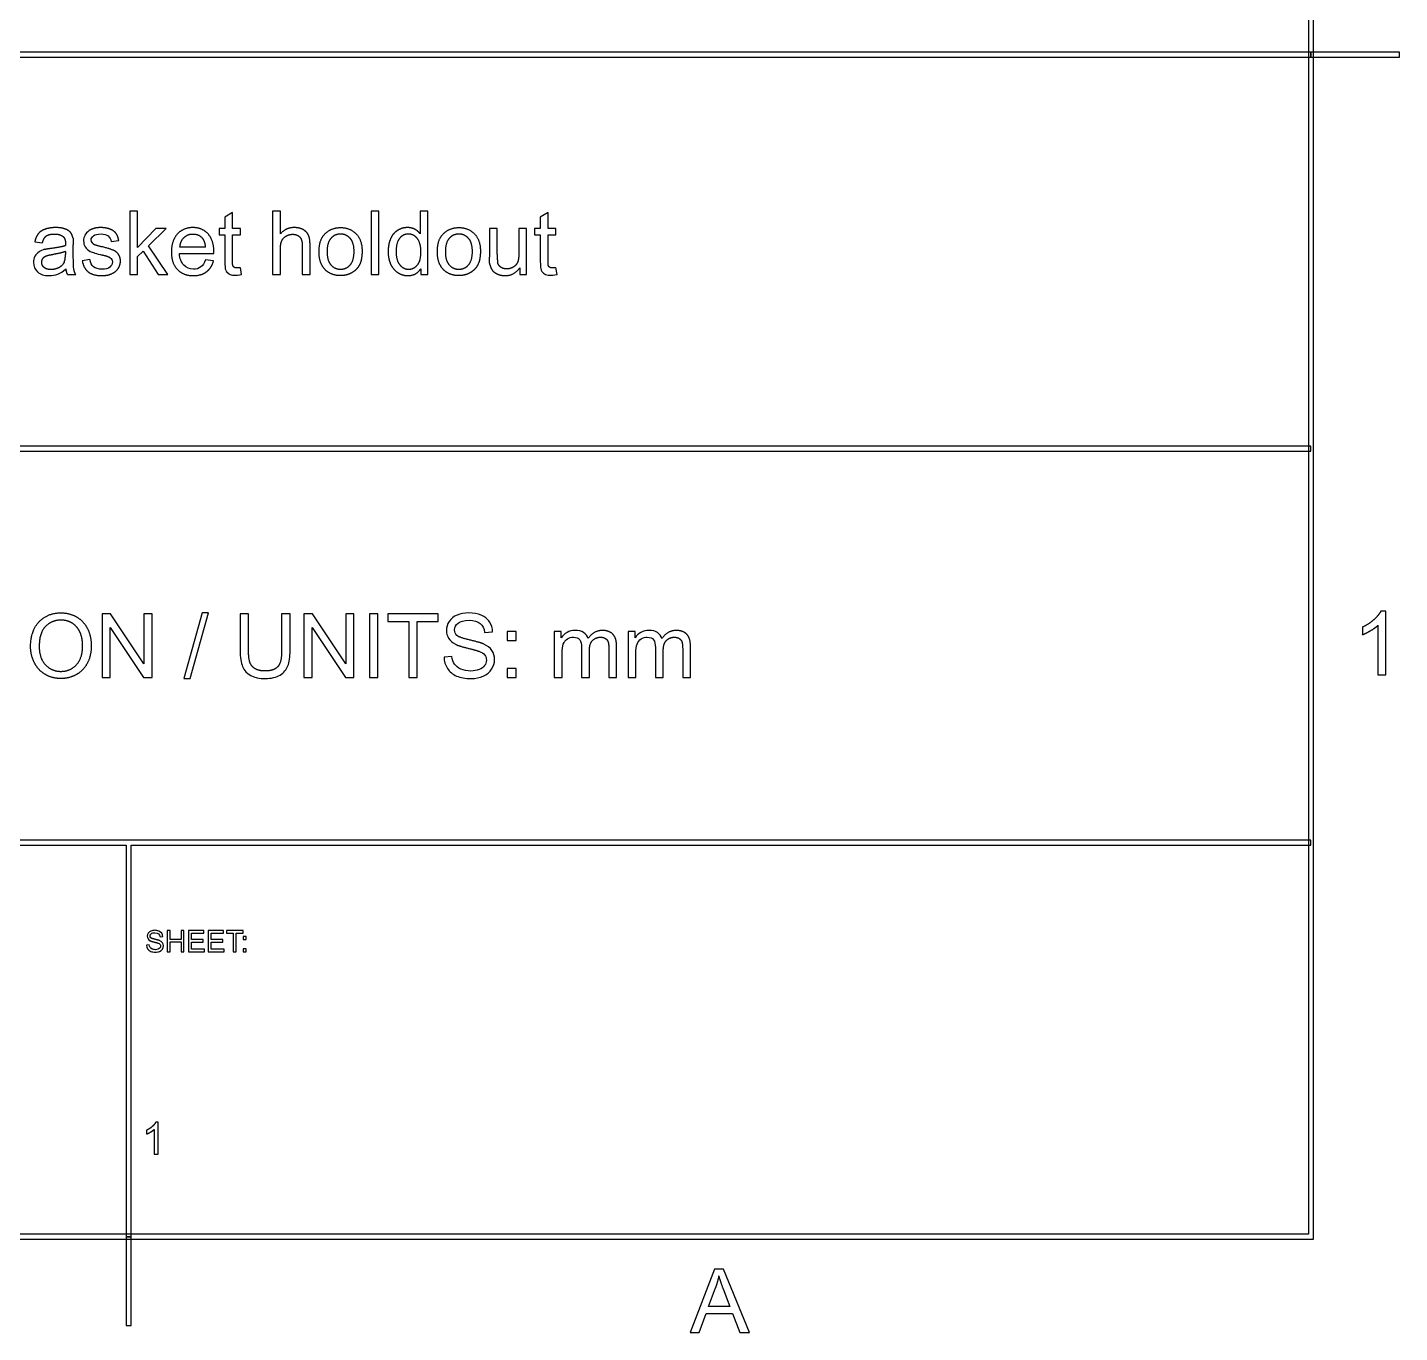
# Model space of a CAD drawing. Header units: millimetres. Extents: x -205 to 205, y -139 to 139.
# Drawn here: x 127.6 to 205, y -138.7 to -65.1 of the extents above; entities that cross this region are included whole.
import ezdxf

# ---------------------------------------------------------------- set-up
doc = ezdxf.new("R2010")
doc.units = ezdxf.units.MM
doc.layers.add('visible', color=7, linetype='Continuous', lineweight=30)

msp = doc.modelspace()

# ---------------------------------------------------------------- linework, layer by layer
at = {"layer": 'visible'}
for p, q in [((199.86, 133.193), (199.86, -133.193)), ((200.14, -133.473), (200.14, 133.473)), ((200, -66.527), (-0.14, -66.527)), ((205, -66.527), (200, -66.527)), ((200, -66.527), (200, -66.807)), ((200, -66.807), (200, -66.527)), ((205, -66.807), (205, -66.527)), ((66.807, -66.807), (200, -66.807)), ((200, -66.807), (205, -66.807)), ((133.389, -75.493), (133.389, -79.072)), ((133.829, -75.493), (133.389, -75.493)), ((133.829, -77.534), (133.829, -75.493)), ((139.185, -75.573), (138.748, -75.837)), ((139.185, -76.479), (139.185, -75.573)), ((141.446, -75.493), (141.446, -79.072)), ((141.885, -75.493), (141.446, -75.493)), ((141.885, -76.777), (141.885, -75.493)), ((146.998, -75.493), (146.998, -79.072)), ((147.437, -75.493), (146.998, -75.493)), ((147.437, -79.072), (147.437, -75.493)), ((149.771, -75.493), (149.771, -76.777)), ((150.208, -75.493), (149.771, -75.493)), ((150.208, -79.072), (150.208, -75.493)), ((156.978, -75.573), (156.541, -75.837)), ((156.978, -76.479), (156.978, -75.573)), ((134.869, -76.479), (133.829, -77.534)), ((134.446, -77.441), (135.438, -76.479)), ((135.438, -76.479), (134.869, -76.479)), ((138.426, -76.479), (138.426, -76.821)), ((138.748, -76.479), (138.426, -76.479)), ((138.748, -75.837), (138.748, -76.479)), ((139.627, -76.479), (139.185, -76.479)), ((139.627, -76.821), (139.627, -76.479)), ((153.67, -76.479), (153.67, -78.085)), ((154.11, -76.479), (153.67, -76.479)), ((154.11, -77.917), (154.11, -76.479)), ((155.333, -76.479), (155.333, -77.868)), ((155.772, -76.479), (155.333, -76.479)), ((155.772, -79.072), (155.772, -76.479)), ((156.219, -76.479), (156.219, -76.821)), ((156.541, -76.479), (156.219, -76.479)), ((156.541, -75.837), (156.541, -76.479)), ((157.42, -76.479), (156.978, -76.479)), ((157.42, -76.821), (157.42, -76.479)), ((128.033, -77.219), (128.463, -77.277)), ((132.337, -77.206), (132.767, -77.148)), ((138.426, -76.821), (138.748, -76.821)), ((138.748, -76.821), (138.748, -78.312)), ((139.185, -76.821), (139.627, -76.821)), ((139.185, -78.337), (139.185, -76.821)), ((156.219, -76.821), (156.541, -76.821)), ((156.541, -76.821), (156.541, -78.312)), ((156.978, -76.821), (157.42, -76.821)), ((156.978, -78.337), (156.978, -76.821)), ((129.761, -77.77), (129.761, -77.932)), ((130.206, -77.985), (130.206, -77.399)), ((133.829, -78.044), (134.139, -77.746)), ((133.829, -79.072), (133.829, -78.044)), ((134.139, -77.746), (134.996, -79.072)), ((135.538, -79.072), (134.446, -77.441)), ((136.194, -77.888), (138.128, -77.888)), ((137.667, -77.526), (136.219, -77.526)), ((141.885, -79.072), (141.885, -77.653)), ((143.118, -77.429), (143.118, -79.072)), ((143.558, -79.072), (143.558, -77.429)), ((131.146, -78.229), (130.711, -78.298)), ((138.116, -78.293), (137.662, -78.237)), ((139.691, -79.067), (139.627, -78.679)), ((149.8, -78.745), (149.8, -79.072)), ((155.379, -78.691), (155.379, -79.072)), ((157.484, -79.067), (157.42, -78.679)), ((129.886, -79.072), (130.345, -79.072)), ((133.389, -79.072), (133.829, -79.072)), ((134.996, -79.072), (135.538, -79.072)), ((141.446, -79.072), (141.885, -79.072)), ((143.118, -79.072), (143.558, -79.072)), ((146.998, -79.072), (147.437, -79.072)), ((149.8, -79.072), (150.208, -79.072)), ((155.379, -79.072), (155.772, -79.072)), ((200, -88.749), (66.807, -88.749)), ((200, -89.029), (200, -88.749)), ((66.807, -89.029), (200, -89.029)), ((131.824, -98.212), (131.824, -101.791)), ((132.31, -98.212), (131.824, -98.212)), ((134.19, -101.022), (132.31, -98.212)), ((134.19, -98.212), (134.19, -101.022)), ((134.644, -98.212), (134.19, -98.212)), ((134.644, -101.791), (134.644, -98.212)), ((137.481, -98.151), (136.444, -101.852)), ((136.798, -101.852), (137.833, -98.151)), ((137.833, -98.151), (137.481, -98.151)), ((139.615, -98.212), (139.615, -100.28)), ((140.089, -98.212), (139.615, -98.212)), ((140.089, -100.277), (140.089, -98.212)), ((141.956, -98.212), (141.956, -100.277)), ((142.43, -98.212), (141.956, -98.212)), ((142.43, -100.28), (142.43, -98.212)), ((143.214, -98.212), (143.214, -101.791)), ((143.699, -98.212), (143.214, -98.212)), ((145.579, -101.022), (143.699, -98.212)), ((145.579, -98.212), (145.579, -101.022)), ((146.033, -98.212), (145.579, -98.212)), ((146.033, -101.791), (146.033, -98.212)), ((146.91, -98.212), (146.91, -101.791)), ((147.383, -98.212), (146.91, -98.212)), ((147.383, -101.791), (147.383, -98.212)), ((147.95, -98.212), (147.95, -98.634)), ((150.787, -98.212), (147.95, -98.212)), ((150.787, -98.634), (150.787, -98.212)), ((204.222, -98.058), (203.939, -98.058)), ((204.222, -101.652), (204.222, -98.058)), ((132.278, -98.978), (134.158, -101.791)), ((132.278, -101.791), (132.278, -98.978)), ((143.668, -98.978), (145.548, -101.791)), ((143.668, -101.791), (143.668, -98.978)), ((147.95, -98.634), (149.129, -98.634)), ((149.129, -98.634), (149.129, -101.791)), ((149.603, -98.634), (150.787, -98.634)), ((149.603, -101.791), (149.603, -98.634)), ((202.904, -98.956), (202.904, -99.381)), ((203.783, -98.851), (203.783, -101.652)), ((153.399, -99.254), (153.853, -99.22)), ((154.674, -99.198), (154.674, -99.698)), ((155.174, -99.198), (154.674, -99.198)), ((154.674, -99.698), (155.174, -99.698)), ((155.174, -99.698), (155.174, -99.198)), ((157.33, -99.198), (157.33, -101.791)), ((157.723, -99.198), (157.33, -99.198)), ((157.723, -99.562), (157.723, -99.198)), ((161.495, -99.198), (161.495, -101.791)), ((161.888, -99.198), (161.495, -99.198)), ((161.888, -99.562), (161.888, -99.198)), ((157.769, -101.791), (157.769, -100.446)), ((158.87, -100.106), (158.87, -101.791)), ((159.31, -101.791), (159.31, -100.284)), ((160.406, -100.157), (160.406, -101.791)), ((160.843, -101.791), (160.843, -100.011)), ((161.934, -101.791), (161.934, -100.446)), ((163.035, -100.106), (163.035, -101.791)), ((163.475, -101.791), (163.475, -100.284)), ((164.571, -100.157), (164.571, -101.791)), ((165.008, -101.791), (165.008, -100.011)), ((151.558, -100.602), (151.111, -100.641)), ((154.674, -101.29), (154.674, -101.791)), ((155.174, -101.29), (154.674, -101.29)), ((155.174, -101.791), (155.174, -101.29)), ((131.824, -101.791), (132.278, -101.791)), ((134.158, -101.791), (134.644, -101.791)), ((136.444, -101.852), (136.798, -101.852)), ((143.214, -101.791), (143.668, -101.791)), ((145.548, -101.791), (146.033, -101.791)), ((146.91, -101.791), (147.383, -101.791)), ((149.129, -101.791), (149.603, -101.791)), ((154.674, -101.791), (155.174, -101.791)), ((157.33, -101.791), (157.769, -101.791)), ((158.87, -101.791), (159.31, -101.791)), ((160.406, -101.791), (160.843, -101.791)), ((161.495, -101.791), (161.934, -101.791)), ((163.035, -101.791), (163.475, -101.791)), ((164.571, -101.791), (165.008, -101.791)), ((203.783, -101.652), (204.222, -101.652)), ((200, -110.971), (66.807, -110.971)), ((66.807, -111.251), (133.193, -111.251)), ((133.193, -111.251), (133.193, -133.333)), ((133.473, -133.333), (133.473, -111.251)), ((133.473, -111.251), (200, -111.251)), ((200, -111.251), (200, -110.971)), ((135.504, -116.07), (135.504, -117.263)), ((135.661, -116.07), (135.504, -116.07)), ((135.661, -116.56), (135.661, -116.07)), ((136.282, -116.07), (136.282, -116.56)), ((136.439, -116.07), (136.282, -116.07)), ((136.439, -117.263), (136.439, -116.07)), ((136.706, -116.07), (136.706, -117.263)), ((137.568, -116.07), (136.706, -116.07)), ((137.568, -116.211), (137.568, -116.07)), ((137.817, -116.07), (137.817, -117.263)), ((138.68, -116.07), (137.817, -116.07)), ((138.68, -116.211), (138.68, -116.07)), ((138.836, -116.07), (138.836, -116.211)), ((139.782, -116.07), (138.836, -116.07)), ((139.782, -116.211), (139.782, -116.07)), ((135.096, -116.418), (135.247, -116.406)), ((136.282, -116.56), (135.661, -116.56)), ((135.661, -116.701), (136.282, -116.701)), ((135.661, -117.263), (135.661, -116.701)), ((136.282, -116.701), (136.282, -117.263)), ((136.863, -116.211), (137.568, -116.211)), ((136.863, -116.576), (136.863, -116.211)), ((137.523, -116.576), (136.863, -116.576)), ((136.863, -116.716), (137.523, -116.716)), ((136.863, -117.122), (136.863, -116.716)), ((137.523, -116.716), (137.523, -116.576)), ((137.975, -116.211), (138.68, -116.211)), ((137.975, -116.576), (137.975, -116.211)), ((138.635, -116.576), (137.975, -116.576)), ((137.975, -116.716), (138.635, -116.716)), ((137.975, -117.122), (137.975, -116.716)), ((138.635, -116.716), (138.635, -116.576)), ((138.836, -116.211), (139.229, -116.211)), ((139.229, -116.211), (139.229, -117.263)), ((139.387, -116.211), (139.782, -116.211)), ((139.387, -117.263), (139.387, -116.211)), ((139.781, -116.399), (139.781, -116.566)), ((139.948, -116.399), (139.781, -116.399)), ((139.781, -116.566), (139.948, -116.566)), ((139.948, -116.566), (139.948, -116.399)), ((134.482, -116.867), (134.333, -116.88)), ((135.504, -117.263), (135.661, -117.263)), ((136.282, -117.263), (136.439, -117.263)), ((136.706, -117.263), (137.596, -117.263)), ((137.596, -117.122), (136.863, -117.122)), ((137.596, -117.263), (137.596, -117.122)), ((137.817, -117.263), (138.708, -117.263)), ((138.708, -117.122), (137.975, -117.122)), ((138.708, -117.263), (138.708, -117.122)), ((139.229, -117.263), (139.387, -117.263)), ((139.781, -117.096), (139.781, -117.263)), ((139.948, -117.096), (139.781, -117.096)), ((139.781, -117.263), (139.948, -117.263)), ((139.948, -117.263), (139.948, -117.096)), ((134.993, -126.879), (134.851, -126.879)), ((134.993, -128.676), (134.993, -126.879)), ((134.333, -127.329), (134.333, -127.541)), ((134.773, -127.276), (134.773, -128.676)), ((134.773, -128.676), (134.993, -128.676)), ((-200.14, -133.473), (200.14, -133.473)), ((199.86, -133.193), (-199.86, -133.193)), ((133.473, -133.333), (133.193, -133.333)), ((133.193, -133.333), (133.193, -138.333)), ((133.193, -133.333), (133.473, -133.333)), ((133.473, -138.333), (133.473, -133.333)), ((166.366, -135.156), (164.992, -138.735)), ((166.877, -135.156), (166.366, -135.156)), ((168.341, -138.735), (166.877, -135.156)), ((166.025, -137.265), (166.418, -136.215)), ((166.864, -136.274), (167.238, -137.265)), ((165.495, -138.735), (165.888, -137.651)), ((165.888, -137.651), (167.384, -137.651)), ((167.238, -137.265), (166.025, -137.265)), ((167.384, -137.651), (167.802, -138.735)), ((133.193, -138.333), (133.473, -138.333)), ((164.992, -138.735), (165.495, -138.735)), ((167.802, -138.735), (168.341, -138.735))]:
    msp.add_line(p, q, dxfattribs=at)
for points, degree, knots in [([(130.184, -76.994), (130.145, -76.813), (130.047, -76.695), (129.949, -76.577), (129.742, -76.498), (129.534, -76.42), (129.202, -76.42), (128.868, -76.42), (128.614, -76.512), (128.36, -76.603), (128.226, -76.773), (128.091, -76.943), (128.033, -77.219)], 2, [0, 0, 0, 1, 1, 2, 2, 3, 3, 4.007353, 4.007353, 5.014706, 5.014706, 6.022059, 6.022059, 6.022059]), ([(131.08, -76.601), (130.9, -76.729), (130.782, -76.939), (130.784, -77.167), (130.784, -77.294), (130.816, -77.41), (130.881, -77.515), (130.945, -77.62), (131.039, -77.703), (131.164, -77.762), (131.288, -77.821), (131.512, -77.892), (131.834, -77.973)], 3, [0, 0, 0, 0, 2, 2, 2, 3.098592, 3.098592, 3.098592, 4.197183, 4.197183, 4.197183, 5.295775, 5.295775, 5.295775, 5.295775]), ([(132.767, -77.148), (132.725, -76.896), (132.615, -76.746), (132.506, -76.596), (132.275, -76.508), (132.044, -76.42), (131.739, -76.42), (131.536, -76.42), (131.359, -76.473), (131.182, -76.525), (131.08, -76.601)], 2, [0, 0, 0, 1, 1, 2, 2, 3, 3, 3.664, 3.664, 4.328, 4.328, 4.328]), ([(138.128, -77.888), (138.131, -77.81), (138.131, -77.77), (138.131, -77.128), (137.801, -76.774), (137.471, -76.42), (136.951, -76.42), (136.414, -76.42), (136.077, -76.782), (135.74, -77.143), (135.74, -77.797), (135.74, -78.43), (136.074, -78.78), (136.407, -79.13), (136.976, -79.13), (137.427, -79.13), (137.718, -78.911), (138.008, -78.691), (138.116, -78.293)], 2, [0, 0, 0, 1, 1, 17.4375, 17.4375, 33.875, 33.875, 50.8527, 50.8527, 67.830399, 67.830399, 84.237952, 84.237952, 100.645505, 100.645505, 113.672961, 113.672961, 126.700417, 126.700417, 126.700417]), ([(143.558, -77.429), (143.558, -77.048), (143.466, -76.848), (143.375, -76.647), (143.162, -76.534), (142.95, -76.42), (142.662, -76.42), (142.193, -76.42), (141.885, -76.777)], 2, [0, 0, 0, 1, 1, 2, 2, 3, 3, 4.627119, 4.627119, 4.627119]), ([(144.464, -76.708), (144.063, -77.055), (144.063, -77.775), (144.063, -78.432), (144.399, -78.781), (144.735, -79.13), (145.279, -79.13), (145.618, -79.13), (145.905, -78.972), (146.192, -78.813), (146.342, -78.526), (146.492, -78.239), (146.492, -77.739), (146.492, -77.121), (146.153, -76.771), (145.814, -76.42), (145.279, -76.42), (144.798, -76.42), (144.464, -76.708)], 2, [0, 0, 0, 1, 1, 1.911864, 1.911864, 2.823729, 2.823729, 3.392111, 3.392111, 3.960493, 3.960493, 4.528874, 4.528874, 5.230341, 5.230341, 5.931807, 5.931807, 6.562807, 6.562807, 6.562807]), ([(149.771, -76.777), (149.656, -76.618), (149.473, -76.519), (149.29, -76.42), (149.056, -76.42), (148.736, -76.42), (148.477, -76.589), (148.218, -76.757), (148.089, -77.073), (147.96, -77.39), (147.96, -77.778), (147.96, -78.176), (148.102, -78.482), (148.245, -78.789), (148.505, -78.959), (148.765, -79.13), (149.075, -79.13), (149.554, -79.13), (149.8, -78.745)], 2, [0, 0, 0, 1, 1, 2, 2, 3.364583, 3.364583, 4.729167, 4.729167, 6.09375, 6.09375, 7.492662, 7.492662, 8.891575, 8.891575, 10.290487, 10.290487, 12.449439, 12.449439, 12.449439]), ([(151.136, -76.708), (150.736, -77.055), (150.736, -77.775), (150.736, -78.432), (151.071, -78.781), (151.407, -79.13), (151.951, -79.13), (152.291, -79.13), (152.578, -78.972), (152.864, -78.813), (153.015, -78.526), (153.165, -78.239), (153.165, -77.739), (153.165, -77.121), (152.825, -76.771), (152.486, -76.42), (151.951, -76.42), (151.47, -76.42), (151.136, -76.708)], 2, [0, 0, 0, 1, 1, 1.911864, 1.911864, 2.823729, 2.823729, 3.392111, 3.392111, 3.960493, 3.960493, 4.528874, 4.528874, 5.230341, 5.230341, 5.931807, 5.931807, 6.562807, 6.562807, 6.562807]), ([(128.463, -77.277), (128.533, -77.001), (128.681, -76.893), (128.829, -76.784), (129.139, -76.784), (129.471, -76.784), (129.639, -76.933)], 2, [0, 0, 0, 1, 1, 2, 2, 3.070866, 3.070866, 3.070866]), ([(129.639, -76.933), (129.764, -77.043), (129.764, -77.311), (129.764, -77.336), (129.761, -77.426)], 2, [0, 0, 0, 1, 1, 1.090909, 1.090909, 1.090909]), ([(131.263, -77.27), (131.227, -77.224), (131.209, -77.173), (131.209, -77.116), (131.209, -77.027), (131.252, -76.949), (131.339, -76.882), (131.425, -76.815), (131.569, -76.782), (131.771, -76.782), (132.113, -76.779), (132.298, -76.942), (132.337, -77.206)], 3, [0, 0, 0, 0, 1, 1, 1, 2.571429, 2.571429, 2.571429, 4.142857, 4.142857, 4.142857, 6.804147, 6.804147, 6.804147, 6.804147]), ([(136.219, -77.526), (136.241, -77.187), (136.447, -76.984), (136.653, -76.782), (136.956, -76.782), (137.291, -76.782), (137.501, -77.036)], 2, [0, 0, 0, 1, 1, 2, 2, 3.104839, 3.104839, 3.104839]), ([(141.885, -77.653), (141.885, -77.348), (141.959, -77.175), (142.032, -77.001), (142.204, -76.9), (142.376, -76.799), (142.571, -76.799), (142.833, -76.799), (142.976, -76.949), (143.118, -77.099), (143.118, -77.429)], 2, [0, 0, 0, 1, 1, 2, 2, 3, 3, 4.3375, 4.3375, 5.675, 5.675, 5.675]), ([(144.515, -77.775), (144.515, -77.277), (144.732, -77.031), (144.949, -76.784), (145.279, -76.784), (145.604, -76.784), (145.822, -77.032), (146.041, -77.28), (146.041, -77.761), (146.041, -78.271), (145.823, -78.52), (145.606, -78.769), (145.279, -78.769), (144.949, -78.769), (144.732, -78.521), (144.515, -78.273), (144.515, -77.775)], 2, [0, 0, 0, 1, 1, 2, 2, 2.985185, 2.985185, 3.97037, 3.97037, 5.015567, 5.015567, 6.060763, 6.060763, 7.11376, 7.11376, 8.166756, 8.166756, 8.166756]), ([(148.411, -77.778), (148.411, -77.263), (148.608, -77.023), (148.804, -76.784), (149.097, -76.784), (149.398, -76.784), (149.603, -77.033), (149.808, -77.282), (149.808, -77.814), (149.808, -78.298), (149.606, -78.533), (149.405, -78.769), (149.117, -78.769), (148.831, -78.769), (148.621, -78.522), (148.411, -78.276), (148.411, -77.778)], 2, [0, 0, 0, 1, 1, 2, 2, 3.025, 3.025, 4.05, 4.05, 4.980963, 4.980963, 5.911927, 5.911927, 6.835, 6.835, 7.758074, 7.758074, 7.758074]), ([(151.187, -77.775), (151.187, -77.277), (151.404, -77.031), (151.622, -76.784), (151.951, -76.784), (152.276, -76.784), (152.495, -77.032), (152.713, -77.28), (152.713, -77.761), (152.713, -78.271), (152.496, -78.52), (152.278, -78.769), (151.951, -78.769), (151.622, -78.769), (151.404, -78.521), (151.187, -78.273), (151.187, -77.775)], 2, [0, 0, 0, 1, 1, 2, 2, 2.985185, 2.985185, 3.97037, 3.97037, 5.015567, 5.015567, 6.060763, 6.060763, 7.11376, 7.11376, 8.166756, 8.166756, 8.166756]), ([(128.587, -77.644), (128.355, -77.71), (128.158, -77.829), (128.044, -78.04), (127.986, -78.145), (127.957, -78.261), (127.957, -78.388), (127.957, -78.605), (128.034, -78.782), (128.187, -78.922), (128.34, -79.061), (128.559, -79.13), (128.843, -79.13), (129.016, -79.13), (129.177, -79.102), (129.328, -79.045), (129.479, -78.988), (129.635, -78.89), (129.798, -78.752)], 3, [0, 0, 0, 0, 2, 2, 2, 3, 3, 3, 4.705128, 4.705128, 4.705128, 6.410256, 6.410256, 6.410256, 7.443077, 7.443077, 7.443077, 8.475897, 8.475897, 8.475897, 8.475897]), ([(129.691, -78.371), (129.598, -78.564), (129.4, -78.675), (129.202, -78.786), (128.948, -78.786), (128.692, -78.786), (128.559, -78.669), (128.426, -78.552), (128.426, -78.376), (128.426, -78.261), (128.487, -78.167), (128.548, -78.073), (128.66, -78.024), (128.773, -77.976), (129.044, -77.936)], 2, [0, 0, 0, 1, 1, 2, 2, 3.009615, 3.009615, 4.019231, 4.019231, 4.678285, 4.678285, 5.33734, 5.33734, 5.996394, 5.996394, 5.996394]), ([(130.345, -79.072), (130.262, -78.923), (130.234, -78.76), (130.206, -78.598), (130.206, -77.985)], 2, [0, 0, 0, 1, 1, 2, 2, 2]), ([(130.711, -78.298), (130.784, -78.71), (131.049, -78.92), (131.314, -79.13), (131.819, -79.13), (132.125, -79.13), (132.366, -79.024), (132.608, -78.918), (132.736, -78.724), (132.864, -78.53), (132.864, -78.31), (132.864, -78.085), (132.759, -77.934), (132.654, -77.783), (132.47, -77.703), (132.286, -77.624), (131.819, -77.499)], 2, [0, 0, 0, 1, 1, 2, 2, 2.603865, 2.603865, 3.207729, 3.207729, 3.811594, 3.811594, 4.428878, 4.428878, 5.046162, 5.046162, 5.663446, 5.663446, 5.663446]), ([(132.283, -78.122), (132.37, -78.179), (132.413, -78.257), (132.413, -78.356), (132.413, -78.467), (132.364, -78.564), (132.266, -78.646), (132.169, -78.728), (132.019, -78.769), (131.817, -78.769), (131.416, -78.771), (131.195, -78.576), (131.146, -78.229)], 3, [0, 0, 0, 0, 1, 1, 1, 2.114754, 2.114754, 2.114754, 3.229508, 3.229508, 3.229508, 5.441036, 5.441036, 5.441036, 5.441036]), ([(137.662, -78.237), (137.528, -78.61), (137.3, -78.766), (136.978, -78.769), (136.762, -78.769), (136.581, -78.693), (136.436, -78.542), (136.291, -78.391), (136.211, -78.172), (136.194, -77.888)], 3, [0, 0, 0, 0, 2, 2, 2, 3.343434, 3.343434, 3.343434, 4.686869, 4.686869, 4.686869, 4.686869]), ([(155.333, -77.868), (155.333, -78.2), (155.261, -78.375), (155.189, -78.549), (155.015, -78.651), (154.842, -78.752), (154.644, -78.752), (154.446, -78.752), (154.312, -78.653), (154.178, -78.554), (154.136, -78.381)], 2, [0, 0, 0, 1, 1, 2, 2, 3, 3, 4, 4, 5, 5, 5]), ([(138.748, -78.312), (138.748, -78.576), (138.766, -78.749), (138.802, -78.831), (138.838, -78.913), (138.9, -78.98), (138.987, -79.03), (139.129, -79.109), (139.365, -79.135), (139.691, -79.067)], 3, [0, 0, 0, 0, 1, 1, 1, 2, 2, 2, 3.612245, 3.612245, 3.612245, 3.612245]), ([(139.627, -78.679), (139.507, -78.696), (139.434, -78.696), (139.337, -78.696), (139.284, -78.664), (139.232, -78.632), (139.208, -78.579), (139.185, -78.525), (139.185, -78.337)], 2, [0, 0, 0, 1, 1, 2.333333, 2.333333, 3.666667, 3.666667, 5, 5, 5]), ([(153.697, -78.496), (153.736, -78.688), (153.832, -78.821), (153.929, -78.955), (154.128, -79.042), (154.327, -79.13), (154.556, -79.13), (155.076, -79.13), (155.379, -78.691)], 2, [0, 0, 0, 1, 1, 2, 2, 3, 3, 5.265957, 5.265957, 5.265957]), ([(156.541, -78.312), (156.541, -78.576), (156.559, -78.749), (156.595, -78.831), (156.631, -78.913), (156.693, -78.98), (156.78, -79.03), (156.922, -79.109), (157.158, -79.135), (157.484, -79.067)], 3, [0, 0, 0, 0, 1, 1, 1, 2, 2, 2, 3.612245, 3.612245, 3.612245, 3.612245]), ([(157.42, -78.679), (157.3, -78.696), (157.227, -78.696), (157.13, -78.696), (157.077, -78.664), (157.025, -78.632), (157.001, -78.579), (156.978, -78.525), (156.978, -78.337)], 2, [0, 0, 0, 1, 1, 2.333333, 2.333333, 3.666667, 3.666667, 5, 5, 5]), ([(127.796, -100.048), (127.796, -100.519), (128.001, -100.941), (128.206, -101.364), (128.604, -101.608), (129.002, -101.852), (129.507, -101.852), (129.974, -101.852), (130.377, -101.631), (130.779, -101.41), (130.999, -100.98), (131.219, -100.551), (131.219, -100.006), (131.219, -99.469), (131.01, -99.045), (130.801, -98.622), (130.403, -98.385), (130.006, -98.148), (129.51, -98.148), (128.753, -98.148), (128.275, -98.652), (127.796, -99.156), (127.796, -100.048)], 2, [0, 0, 0, 1, 1, 2, 2, 3, 3, 3.922705, 3.922705, 4.845411, 4.845411, 5.768116, 5.768116, 6.678408, 6.678408, 7.5887, 7.5887, 8.498993, 8.498993, 9.889094, 9.889094, 11.279196, 11.279196, 11.279196]), ([(153.853, -99.22), (153.845, -99.01), (153.786, -98.822), (153.677, -98.656), (153.568, -98.49), (153.413, -98.364), (153.21, -98.279), (153.007, -98.193), (152.773, -98.151), (152.508, -98.151), (152.267, -98.151), (152.048, -98.191), (151.851, -98.273), (151.654, -98.354), (151.505, -98.473), (151.402, -98.63), (151.299, -98.787), (151.248, -98.956), (151.248, -99.137), (151.249, -99.464), (151.414, -99.739), (151.756, -99.916)], 3, [0, 0, 0, 0, 1, 1, 1, 2, 2, 2, 3, 3, 3, 3.907975, 3.907975, 3.907975, 4.815951, 4.815951, 4.815951, 5.723926, 5.723926, 5.723926, 7.376278, 7.376278, 7.376278, 7.376278]), ([(203.939, -98.058), (203.824, -98.29), (203.549, -98.536), (203.273, -98.783), (202.904, -98.956)], 2, [0, 0, 0, 1, 1, 2, 2, 2]), ([(128.284, -100.055), (128.284, -99.247), (128.647, -98.901), (129.009, -98.556), (129.512, -98.556), (129.866, -98.556), (130.151, -98.735), (130.435, -98.915), (130.583, -99.241), (130.731, -99.567), (130.731, -100.004), (130.731, -100.695), (130.385, -101.071), (130.04, -101.447), (129.505, -101.447), (128.98, -101.447), (128.632, -101.074), (128.284, -100.702), (128.284, -100.055)], 2, [0, 0, 0, 1, 1, 2, 2, 2.703883, 2.703883, 3.407767, 3.407767, 4.11165, 4.11165, 5.224494, 5.224494, 6.337338, 6.337338, 7.429856, 7.429856, 8.522374, 8.522374, 8.522374]), ([(151.844, -99.423), (151.751, -99.34), (151.705, -99.234), (151.705, -99.105), (151.705, -98.957), (151.77, -98.831), (151.901, -98.726), (152.032, -98.621), (152.241, -98.568), (152.528, -98.568), (153.08, -98.567), (153.347, -98.802), (153.399, -99.254)], 3, [0, 0, 0, 0, 1, 1, 1, 2.151899, 2.151899, 2.151899, 3.303797, 3.303797, 3.303797, 5.515967, 5.515967, 5.515967, 5.515967]), ([(202.904, -99.381), (203.109, -99.305), (203.367, -99.154), (203.624, -99.003), (203.783, -98.851)], 2, [0, 0, 0, 1, 1, 2, 2, 2]), ([(153.35, -99.906), (153.135, -99.808), (152.558, -99.678), (151.981, -99.547), (151.844, -99.423)], 2, [0, 0, 0, 1, 1, 2, 2, 2]), ([(159.241, -99.594), (159.141, -99.31), (158.893, -99.137), (158.509, -99.139), (158.336, -99.139), (158.183, -99.178), (158.048, -99.255), (157.912, -99.333), (157.804, -99.435), (157.723, -99.562)], 3, [0, 0, 0, 0, 2, 2, 2, 2.898305, 2.898305, 2.898305, 3.79661, 3.79661, 3.79661, 3.79661]), ([(157.769, -100.446), (157.769, -100.21), (157.793, -100.029), (157.84, -99.904), (157.887, -99.778), (157.963, -99.683), (158.068, -99.618), (158.173, -99.553), (158.288, -99.52), (158.411, -99.52), (158.74, -99.52), (158.867, -99.716), (158.87, -100.106)], 3, [0, 0, 0, 0, 1, 1, 1, 2, 2, 2, 3, 3, 3, 5.631579, 5.631579, 5.631579, 5.631579]), ([(160.843, -100.011), (160.843, -99.567), (160.635, -99.353), (160.428, -99.139), (160.042, -99.139), (159.549, -99.139), (159.241, -99.594)], 2, [0, 0, 0, 1, 1, 2, 2, 3.278481, 3.278481, 3.278481]), ([(159.31, -100.284), (159.31, -99.884), (159.49, -99.702), (159.671, -99.52), (159.944, -99.52), (160.096, -99.52), (160.208, -99.591), (160.32, -99.662), (160.363, -99.778), (160.406, -99.894), (160.406, -100.157)], 2, [0, 0, 0, 1, 1, 2, 2, 2.553571, 2.553571, 3.107143, 3.107143, 3.660714, 3.660714, 3.660714]), ([(163.406, -99.594), (163.306, -99.31), (163.058, -99.137), (162.674, -99.139), (162.501, -99.139), (162.348, -99.178), (162.213, -99.255), (162.077, -99.333), (161.969, -99.435), (161.888, -99.562)], 3, [0, 0, 0, 0, 2, 2, 2, 2.898305, 2.898305, 2.898305, 3.79661, 3.79661, 3.79661, 3.79661]), ([(161.934, -100.446), (161.934, -100.21), (161.958, -100.029), (162.005, -99.904), (162.052, -99.778), (162.128, -99.683), (162.233, -99.618), (162.338, -99.553), (162.453, -99.52), (162.576, -99.52), (162.905, -99.52), (163.032, -99.716), (163.035, -100.106)], 3, [0, 0, 0, 0, 1, 1, 1, 2, 2, 2, 3, 3, 3, 5.631579, 5.631579, 5.631579, 5.631579]), ([(165.008, -100.011), (165.008, -99.567), (164.8, -99.353), (164.593, -99.139), (164.207, -99.139), (163.714, -99.139), (163.406, -99.594)], 2, [0, 0, 0, 1, 1, 2, 2, 3.278481, 3.278481, 3.278481]), ([(163.475, -100.284), (163.475, -99.884), (163.655, -99.702), (163.836, -99.52), (164.11, -99.52), (164.261, -99.52), (164.373, -99.591), (164.486, -99.662), (164.528, -99.778), (164.571, -99.894), (164.571, -100.157)], 2, [0, 0, 0, 1, 1, 2, 2, 2.553571, 2.553571, 3.107143, 3.107143, 3.660714, 3.660714, 3.660714]), ([(139.615, -100.28), (139.615, -100.659), (139.66, -100.958), (139.752, -101.177), (139.934, -101.613), (140.36, -101.854), (141.031, -101.852), (141.376, -101.852), (141.655, -101.785), (141.867, -101.653), (142.08, -101.52), (142.226, -101.348), (142.308, -101.136), (142.389, -100.925), (142.43, -100.639), (142.43, -100.28)], 3, [0, 0, 0, 0, 1, 1, 1, 3, 3, 3, 4.029126, 4.029126, 4.029126, 5.058252, 5.058252, 5.058252, 6.087379, 6.087379, 6.087379, 6.087379]), ([(141.956, -100.277), (141.956, -100.951), (141.734, -101.188), (141.512, -101.425), (140.989, -101.425), (140.684, -101.425), (140.473, -101.305), (140.262, -101.185), (140.175, -100.964), (140.089, -100.743), (140.089, -100.277)], 2, [0, 0, 0, 1, 1, 2, 2, 2.584112, 2.584112, 3.168224, 3.168224, 3.752336, 3.752336, 3.752336]), ([(151.111, -100.641), (151.118, -100.88), (151.184, -101.095), (151.308, -101.284), (151.433, -101.474), (151.604, -101.616), (151.823, -101.71), (152.042, -101.805), (152.313, -101.852), (152.637, -101.852), (152.893, -101.852), (153.123, -101.805), (153.327, -101.711), (153.531, -101.618), (153.688, -101.487), (153.797, -101.318), (153.906, -101.15), (153.961, -100.97), (153.961, -100.78), (153.959, -100.397), (153.768, -100.097), (153.35, -99.906)], 3, [0, 0, 0, 0, 1, 1, 1, 2, 2, 2, 3, 3, 3, 3.788945, 3.788945, 3.788945, 4.577889, 4.577889, 4.577889, 5.366834, 5.366834, 5.366834, 6.95821, 6.95821, 6.95821, 6.95821]), ([(153.084, -100.314), (153.387, -100.428), (153.501, -100.594), (153.504, -100.819), (153.504, -100.93), (153.47, -101.032), (153.403, -101.125), (153.335, -101.219), (153.232, -101.293), (153.094, -101.346), (152.956, -101.4), (152.796, -101.427), (152.615, -101.427), (152.412, -101.427), (152.229, -101.392), (152.066, -101.321), (151.903, -101.25), (151.783, -101.157), (151.706, -101.042), (151.629, -100.928), (151.579, -100.781), (151.558, -100.602)], 3, [0, 0, 0, 0, 2, 2, 2, 2.985507, 2.985507, 2.985507, 3.971014, 3.971014, 3.971014, 4.956522, 4.956522, 4.956522, 6.066327, 6.066327, 6.066327, 7.176133, 7.176133, 7.176133, 8.285938, 8.285938, 8.285938, 8.285938]), ([(151.756, -99.916), (151.954, -100.021), (152.447, -100.139), (152.94, -100.258), (153.084, -100.314)], 2, [0, 0, 0, 1, 1, 2, 2, 2]), ([(135.247, -116.406), (135.242, -116.268), (135.168, -116.148), (135.033, -116.093), (134.965, -116.064), (134.887, -116.05), (134.799, -116.05), (134.719, -116.05), (134.646, -116.063), (134.58, -116.09), (134.449, -116.142), (134.378, -116.261), (134.379, -116.379), (134.378, -116.49), (134.435, -116.577), (134.548, -116.638)], 3, [0, 0, 0, 0, 2, 2, 2, 3, 3, 3, 3.907975, 3.907975, 3.907975, 5.723926, 5.723926, 5.723926, 7.376278, 7.376278, 7.376278, 7.376278]), ([(134.333, -116.88), (134.336, -117.037), (134.426, -117.176), (134.571, -117.236), (134.644, -117.268), (134.734, -117.284), (134.842, -117.284), (134.927, -117.284), (135.004, -117.268), (135.072, -117.237), (135.207, -117.177), (135.284, -117.05), (135.283, -116.926), (135.285, -116.797), (135.217, -116.7), (135.08, -116.635)], 3, [0, 0, 0, 0, 2, 2, 2, 3, 3, 3, 3.788945, 3.788945, 3.788945, 5.366834, 5.366834, 5.366834, 6.95821, 6.95821, 6.95821, 6.95821]), ([(134.991, -116.771), (135.092, -116.809), (135.13, -116.864), (135.131, -116.939), (135.131, -117.012), (135.087, -117.08), (134.994, -117.115), (134.948, -117.133), (134.895, -117.142), (134.835, -117.142), (134.767, -117.142), (134.706, -117.13), (134.652, -117.107), (134.541, -117.058), (134.498, -116.987), (134.482, -116.867)], 3, [0, 0, 0, 0, 2, 2, 2, 3.971014, 3.971014, 3.971014, 4.956522, 4.956522, 4.956522, 6.066327, 6.066327, 6.066327, 8.285938, 8.285938, 8.285938, 8.285938]), ([(134.577, -116.474), (134.547, -116.446), (134.531, -116.411), (134.531, -116.368), (134.531, -116.319), (134.553, -116.276), (134.597, -116.241), (134.64, -116.206), (134.71, -116.189), (134.805, -116.189), (134.99, -116.189), (135.079, -116.267), (135.096, -116.418)], 3, [0, 0, 0, 0, 1, 1, 1, 2.151899, 2.151899, 2.151899, 3.303797, 3.303797, 3.303797, 5.515967, 5.515967, 5.515967, 5.515967]), ([(134.548, -116.638), (134.614, -116.673), (134.778, -116.713), (134.943, -116.752), (134.991, -116.771)], 2, [0, 0, 0, 1, 1, 2, 2, 2]), ([(135.08, -116.635), (135.008, -116.602), (134.816, -116.559), (134.623, -116.515), (134.577, -116.474)], 2, [0, 0, 0, 1, 1, 2, 2, 2]), ([(134.851, -126.879), (134.794, -126.995), (134.656, -127.119), (134.518, -127.242), (134.333, -127.329)], 2, [0, 0, 0, 1, 1, 2, 2, 2]), ([(134.333, -127.541), (134.436, -127.503), (134.565, -127.427), (134.693, -127.352), (134.773, -127.276)], 2, [0, 0, 0, 1, 1, 2, 2, 2])]:
    msp.add_open_spline(points, degree=degree, knots=knots, dxfattribs=at)
for points in [[(130.184, -76.994), (130.206, -77.106), (130.206, -77.399)], [(131.263, -77.27), (131.317, -77.341), (131.431, -77.387)], [(137.667, -77.526), (137.637, -77.199), (137.501, -77.036)], [(128.587, -77.644), (128.716, -77.609), (128.978, -77.578)], [(128.978, -77.578), (129.51, -77.514), (129.761, -77.426)], [(129.761, -77.77), (129.522, -77.868), (129.044, -77.936)], [(129.691, -78.371), (129.761, -78.222), (129.761, -77.932)], [(131.431, -77.387), (131.497, -77.412), (131.819, -77.499)], [(132.283, -78.122), (132.193, -78.063), (131.834, -77.973)], [(153.697, -78.496), (153.67, -78.366), (153.67, -78.085)], [(154.11, -77.917), (154.11, -78.261), (154.136, -78.381)], [(129.886, -79.072), (129.818, -78.935), (129.798, -78.752)], [(166.611, -135.532), (166.542, -135.876), (166.418, -136.215)], [(166.864, -136.274), (166.694, -135.822), (166.611, -135.532)]]:
    msp.add_open_spline(points, degree=2, dxfattribs=at)

doc.saveas('drawing.dxf')
